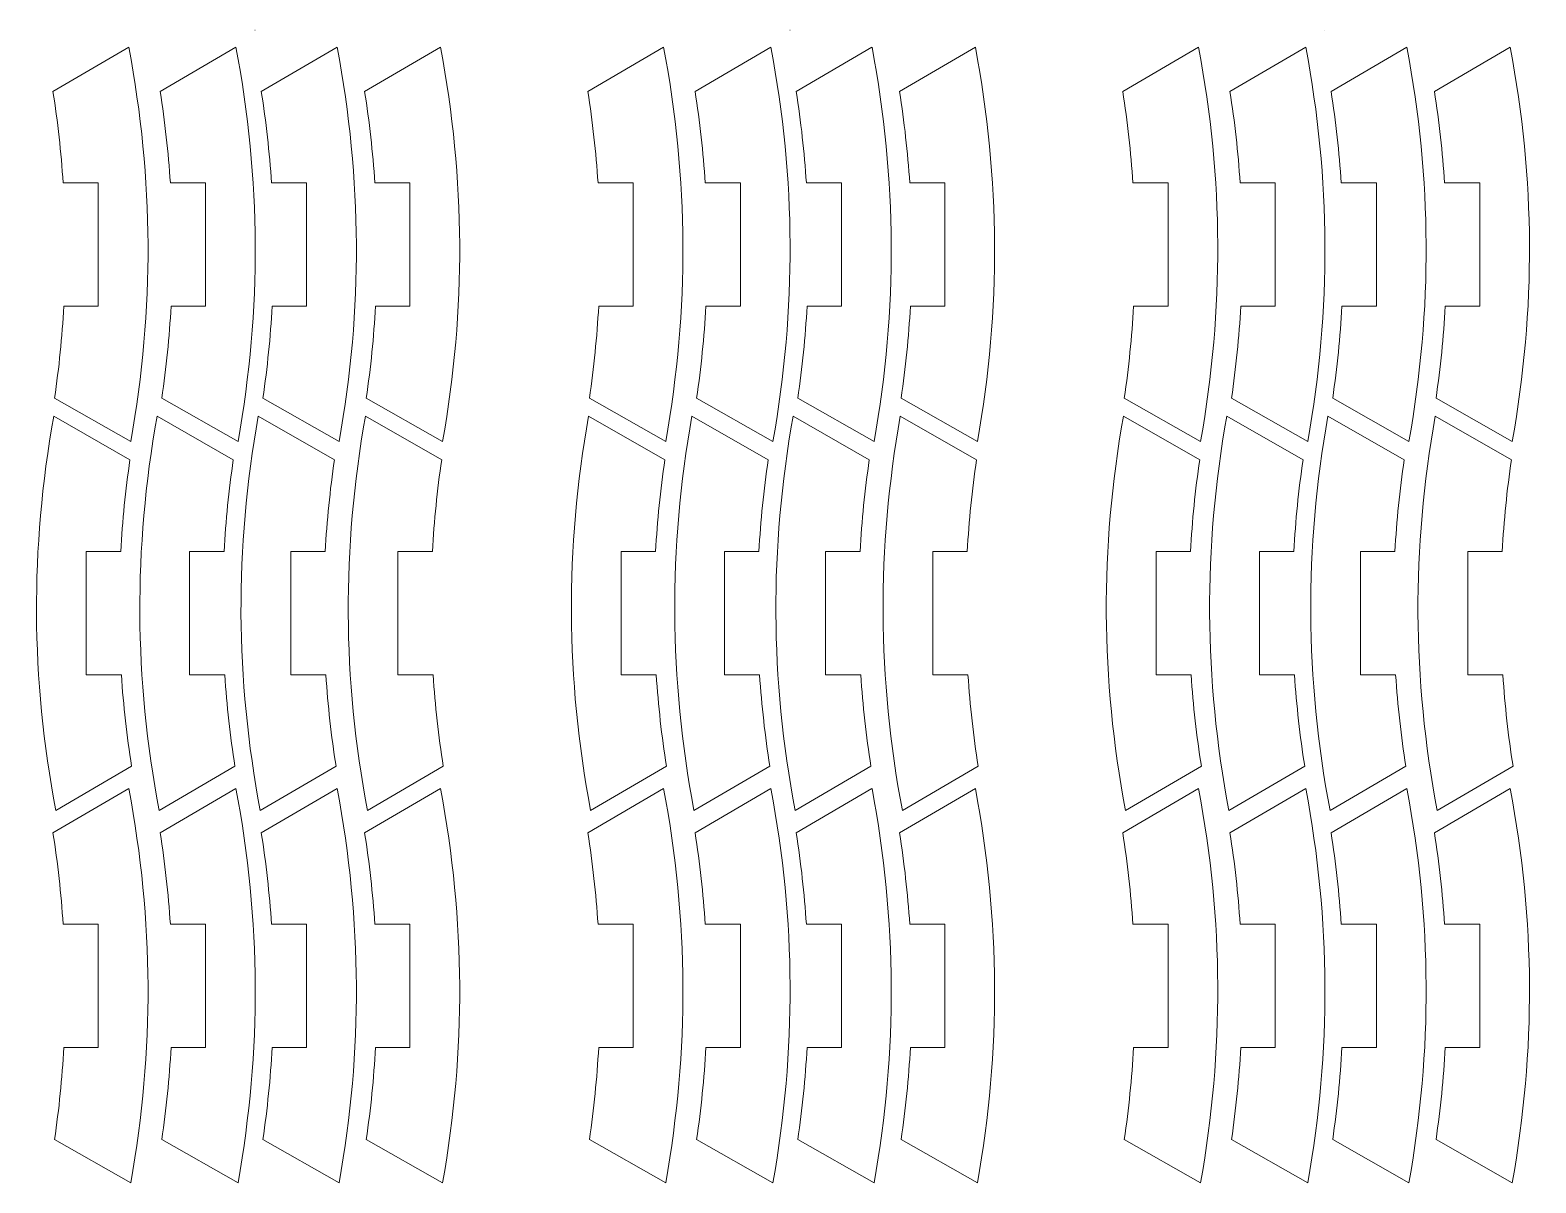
# Model space of a CAD drawing. Header units: centimetres. Extents: x -226 to -75, y 0 to 222.
# Drawn here: x -208.96 to -199.81, y 85.99 to 92.99 of the extents above; entities that cross this region are included whole.
import ezdxf

# ---------------------------------------------------------------- set-up
doc = ezdxf.new("R2010")
doc.units = ezdxf.units.CM
doc.header["$MEASUREMENT"] = 0
doc.layers.add('layer 1', color=7, linetype='Continuous')

msp = doc.modelspace()

# ---------------------------------------------------------------- linework, layer by layer
at = {"layer": 'layer 1', "color": 242, "lineweight": 9}
for points in [[(-207.59641, 92.99487), (-207.59641, 92.99487), (-207.5957, 92.99487), (-207.5957, 92.99487), (-207.5957, 92.99487), (-207.5957, 92.99487), (-207.59503, 92.99487), (-207.59503, 92.99487), (-207.59503, 92.99487), (-207.59503, 92.99487), (-207.59641, 92.99487), (-207.59641, 92.99487)], [(-204.34458, 92.99487), (-204.34458, 92.99487), (-204.34388, 92.99487), (-204.34388, 92.99487), (-204.34388, 92.99487), (-204.34388, 92.99487), (-204.34321, 92.99487), (-204.34321, 92.99487), (-204.34321, 92.99487), (-204.34321, 92.99487), (-204.34458, 92.99487), (-204.34458, 92.99487)], [(-201.09272, 92.99487), (-201.09272, 92.99487), (-201.09202, 92.99487), (-201.09202, 92.99487), (-201.09202, 92.99487), (-201.09202, 92.99487), (-201.09135, 92.99487), (-201.09135, 92.99487), (-201.09135, 92.99487), (-201.09135, 92.99487), (-201.09272, 92.99487), (-201.09272, 92.99487)]]:
    msp.add_open_spline(points, degree=3, knots=[0, 0, 0, 0, 0.25, 0.25, 0.25, 0.25, 0.5, 0.5, 0.5, 0.5, 1, 1, 1, 1], dxfattribs=at)
for points in [[(-208.82465, 92.62194), (-208.82465, 92.62194), (-208.36378, 92.89129), (-208.36378, 92.89129)], [(-208.36377, 92.89128), (-208.21183, 92.08035), (-208.20777, 91.30547), (-208.35124, 90.49302)], [(-208.17277, 92.62194), (-208.17277, 92.62194), (-207.7119, 92.89129), (-207.7119, 92.89129)], [(-207.71189, 92.89128), (-207.55995, 92.08035), (-207.55596, 91.30547), (-207.69936, 90.49302)], [(-207.55789, 92.62194), (-207.55789, 92.62194), (-207.09702, 92.89129), (-207.09702, 92.89129)], [(-207.09701, 92.89128), (-206.94507, 92.08035), (-206.94101, 91.30547), (-207.08448, 90.49302)], [(-206.92964, 92.62194), (-206.92964, 92.62194), (-206.4687, 92.89129), (-206.4687, 92.89129)], [(-206.46869, 92.89128), (-206.31682, 92.08035), (-206.31276, 91.30547), (-206.45616, 90.49302)], [(-205.57283, 92.62194), (-205.57283, 92.62194), (-205.11196, 92.89129), (-205.11196, 92.89129)], [(-205.11194, 92.89128), (-204.96, 92.08035), (-204.95594, 91.30547), (-205.09942, 90.49302)], [(-204.92095, 92.62194), (-204.92095, 92.62194), (-204.46008, 92.89129), (-204.46008, 92.89129)], [(-204.46006, 92.89128), (-204.30812, 92.08035), (-204.30413, 91.30547), (-204.44754, 90.49302)], [(-204.30607, 92.62194), (-204.30607, 92.62194), (-203.8452, 92.89129), (-203.8452, 92.89129)], [(-203.84518, 92.89128), (-203.69324, 92.08035), (-203.68918, 91.30547), (-203.83266, 90.49302)], [(-203.67782, 92.62194), (-203.67782, 92.62194), (-203.21688, 92.89129), (-203.21688, 92.89129)], [(-203.21686, 92.89128), (-203.06499, 92.08035), (-203.06094, 91.30547), (-203.20434, 90.49302)], [(-202.32103, 92.62194), (-202.32103, 92.62194), (-201.86009, 92.89129), (-201.86009, 92.89129)], [(-201.86008, 92.89128), (-201.70821, 92.08035), (-201.70415, 91.30547), (-201.84756, 90.49302)], [(-201.66915, 92.62194), (-201.66915, 92.62194), (-201.20821, 92.89129), (-201.20821, 92.89129)], [(-201.2082, 92.89128), (-201.05633, 92.08035), (-201.05227, 91.30547), (-201.19568, 90.49302)], [(-201.05427, 92.62194), (-201.05427, 92.62194), (-200.59333, 92.89129), (-200.59333, 92.89129)], [(-200.59332, 92.89128), (-200.44145, 92.08035), (-200.43739, 91.30547), (-200.5808, 90.49302)], [(-200.42596, 92.62194), (-200.42596, 92.62194), (-199.96509, 92.89129), (-199.96509, 92.89129)], [(-199.96507, 92.89128), (-199.81313, 92.08035), (-199.80907, 91.30547), (-199.95255, 90.49302)], [(-208.76264, 92.06594), (-208.77499, 92.25238), (-208.79559, 92.43734), (-208.82466, 92.62195)], [(-208.11083, 92.06594), (-208.1231, 92.25238), (-208.14378, 92.43734), (-208.17277, 92.62195)], [(-207.49588, 92.06594), (-207.50823, 92.25238), (-207.52883, 92.43734), (-207.5579, 92.62195)], [(-206.86763, 92.06594), (-206.87998, 92.25238), (-206.90058, 92.43734), (-206.92965, 92.62195)], [(-205.51082, 92.06594), (-205.52316, 92.25238), (-205.54377, 92.43734), (-205.57283, 92.62195)], [(-204.859, 92.06594), (-204.87128, 92.25238), (-204.89195, 92.43734), (-204.92095, 92.62195)], [(-204.24405, 92.06594), (-204.2564, 92.25238), (-204.277, 92.43734), (-204.30607, 92.62195)], [(-203.61581, 92.06594), (-203.62815, 92.25238), (-203.64876, 92.43734), (-203.67782, 92.62195)], [(-202.25902, 92.06594), (-202.2713, 92.25238), (-202.29197, 92.43734), (-202.32104, 92.62195)], [(-201.60714, 92.06594), (-201.61942, 92.25238), (-201.64009, 92.43734), (-201.66916, 92.62195)], [(-200.99226, 92.06594), (-201.00461, 92.25238), (-201.02521, 92.43734), (-201.05428, 92.62195)], [(-200.36401, 92.06594), (-200.37629, 92.25238), (-200.39689, 92.43734), (-200.42596, 92.62195)], [(-208.76264, 92.06594), (-208.76264, 92.06594), (-208.54932, 92.06594), (-208.54932, 92.06594)], [(-208.54932, 92.06594), (-208.54932, 92.06594), (-208.54932, 91.31593), (-208.54932, 91.31593)], [(-208.11083, 92.06594), (-208.11083, 92.06594), (-207.89743, 92.06594), (-207.89743, 92.06594)], [(-207.89744, 92.06594), (-207.89744, 92.06594), (-207.89744, 91.31593), (-207.89744, 91.31593)], [(-207.49588, 92.06594), (-207.49588, 92.06594), (-207.28255, 92.06594), (-207.28255, 92.06594)], [(-207.28256, 92.06594), (-207.28256, 92.06594), (-207.28256, 91.31593), (-207.28256, 91.31593)], [(-206.86763, 92.06594), (-206.86763, 92.06594), (-206.65424, 92.06594), (-206.65424, 92.06594)], [(-206.65424, 92.06594), (-206.65424, 92.06594), (-206.65424, 91.31593), (-206.65424, 91.31593)], [(-205.51082, 92.06594), (-205.51082, 92.06594), (-205.29749, 92.06594), (-205.29749, 92.06594)], [(-205.29749, 92.06594), (-205.29749, 92.06594), (-205.29749, 91.31593), (-205.29749, 91.31593)], [(-204.859, 92.06594), (-204.859, 92.06594), (-204.64561, 92.06594), (-204.64561, 92.06594)], [(-204.64561, 92.06594), (-204.64561, 92.06594), (-204.64561, 91.31593), (-204.64561, 91.31593)], [(-204.24405, 92.06594), (-204.24405, 92.06594), (-204.03073, 92.06594), (-204.03073, 92.06594)], [(-204.03073, 92.06594), (-204.03073, 92.06594), (-204.03073, 91.31593), (-204.03073, 91.31593)], [(-203.61581, 92.06594), (-203.61581, 92.06594), (-203.40241, 92.06594), (-203.40241, 92.06594)], [(-203.40241, 92.06594), (-203.40241, 92.06594), (-203.40241, 91.31593), (-203.40241, 91.31593)], [(-202.25902, 92.06594), (-202.25902, 92.06594), (-202.04563, 92.06594), (-202.04563, 92.06594)], [(-202.04563, 92.06594), (-202.04563, 92.06594), (-202.04563, 91.31593), (-202.04563, 91.31593)], [(-201.60714, 92.06594), (-201.60714, 92.06594), (-201.39375, 92.06594), (-201.39375, 92.06594)], [(-201.39375, 92.06594), (-201.39375, 92.06594), (-201.39375, 91.31593), (-201.39375, 91.31593)], [(-200.99226, 92.06594), (-200.99226, 92.06594), (-200.77887, 92.06594), (-200.77887, 92.06594)], [(-200.77887, 92.06594), (-200.77887, 92.06594), (-200.77887, 91.31593), (-200.77887, 91.31593)], [(-200.36401, 92.06594), (-200.36401, 92.06594), (-200.15062, 92.06594), (-200.15062, 92.06594)], [(-200.15063, 92.06594), (-200.15063, 92.06594), (-200.15063, 91.31593), (-200.15063, 91.31593)], [(-208.81487, 90.75749), (-208.78767, 90.94298), (-208.76897, 91.12875), (-208.75864, 91.31594)], [(-208.54932, 91.31594), (-208.54932, 91.31594), (-208.75866, 91.31594), (-208.75866, 91.31594)], [(-208.16306, 90.75749), (-208.13586, 90.94298), (-208.11709, 91.12875), (-208.10675, 91.31594)], [(-207.89744, 91.31594), (-207.89744, 91.31594), (-208.10678, 91.31594), (-208.10678, 91.31594)], [(-207.54817, 90.75749), (-207.5209, 90.94298), (-207.50221, 91.12875), (-207.49187, 91.31594)], [(-207.28256, 91.31594), (-207.28256, 91.31594), (-207.4919, 91.31594), (-207.4919, 91.31594)], [(-206.91986, 90.75749), (-206.89266, 90.94298), (-206.87396, 91.12875), (-206.86363, 91.31594)], [(-206.65424, 91.31594), (-206.65424, 91.31594), (-206.86365, 91.31594), (-206.86365, 91.31594)], [(-205.56304, 90.75749), (-205.53584, 90.94298), (-205.51714, 91.12875), (-205.50681, 91.31594)], [(-205.29749, 91.31594), (-205.29749, 91.31594), (-205.50683, 91.31594), (-205.50683, 91.31594)], [(-204.91123, 90.75749), (-204.88403, 90.94298), (-204.86526, 91.12875), (-204.85493, 91.31594)], [(-204.64561, 91.31594), (-204.64561, 91.31594), (-204.85495, 91.31594), (-204.85495, 91.31594)], [(-204.29635, 90.75749), (-204.26908, 90.94298), (-204.25038, 91.12875), (-204.24005, 91.31594)], [(-204.03073, 91.31594), (-204.03073, 91.31594), (-204.24007, 91.31594), (-204.24007, 91.31594)], [(-203.66803, 90.75749), (-203.64083, 90.94298), (-203.62214, 91.12875), (-203.6118, 91.31594)], [(-203.40241, 91.31594), (-203.40241, 91.31594), (-203.61182, 91.31594), (-203.61182, 91.31594)], [(-202.31125, 90.75749), (-202.28405, 90.94298), (-202.26528, 91.12875), (-202.25495, 91.31594)], [(-202.04563, 91.31594), (-202.04563, 91.31594), (-202.25497, 91.31594), (-202.25497, 91.31594)], [(-201.65937, 90.75749), (-201.63217, 90.94298), (-201.6134, 91.12875), (-201.60314, 91.31594)], [(-201.39375, 91.31594), (-201.39375, 91.31594), (-201.60316, 91.31594), (-201.60316, 91.31594)], [(-201.04449, 90.75749), (-201.01729, 90.94298), (-200.99852, 91.12875), (-200.98826, 91.31594)], [(-200.77887, 91.31594), (-200.77887, 91.31594), (-200.98828, 91.31594), (-200.98828, 91.31594)], [(-200.41617, 90.75749), (-200.38897, 90.94298), (-200.37028, 91.12875), (-200.35994, 91.31594)], [(-200.15063, 91.31594), (-200.15063, 91.31594), (-200.35996, 91.31594), (-200.35996, 91.31594)], [(-208.35123, 90.49301), (-208.35123, 90.49301), (-208.81488, 90.75749), (-208.81488, 90.75749)], [(-207.69935, 90.49301), (-207.69935, 90.49301), (-208.16307, 90.75749), (-208.16307, 90.75749)], [(-207.08447, 90.49301), (-207.08447, 90.49301), (-207.54819, 90.75749), (-207.54819, 90.75749)], [(-206.45615, 90.49301), (-206.45615, 90.49301), (-206.91987, 90.75749), (-206.91987, 90.75749)], [(-205.0994, 90.49301), (-205.0994, 90.49301), (-205.56306, 90.75749), (-205.56306, 90.75749)], [(-204.44752, 90.49301), (-204.44752, 90.49301), (-204.91125, 90.75749), (-204.91125, 90.75749)], [(-203.83264, 90.49301), (-203.83264, 90.49301), (-204.29637, 90.75749), (-204.29637, 90.75749)], [(-203.20432, 90.49301), (-203.20432, 90.49301), (-203.66805, 90.75749), (-203.66805, 90.75749)], [(-201.84754, 90.49301), (-201.84754, 90.49301), (-202.31127, 90.75749), (-202.31127, 90.75749)], [(-201.19566, 90.49301), (-201.19566, 90.49301), (-201.65939, 90.75749), (-201.65939, 90.75749)], [(-200.58078, 90.49301), (-200.58078, 90.49301), (-201.0445, 90.75749), (-201.0445, 90.75749)], [(-199.95253, 90.49301), (-199.95253, 90.49301), (-200.41619, 90.75749), (-200.41619, 90.75749)], [(-208.80756, 88.24918), (-208.9595, 89.06011), (-208.96349, 89.83496), (-208.82009, 90.64744)], [(-208.8201, 90.64745), (-208.8201, 90.64745), (-208.35638, 90.38294), (-208.35638, 90.38294)], [(-208.17925, 88.24918), (-208.33119, 89.06011), (-208.33525, 89.83496), (-208.19184, 90.64744)], [(-208.19186, 90.64745), (-208.19186, 90.64745), (-207.72813, 90.38294), (-207.72813, 90.38294)], [(-207.56437, 88.24918), (-207.71631, 89.06011), (-207.72037, 89.83496), (-207.57696, 90.64744)], [(-207.57698, 90.64745), (-207.57698, 90.64745), (-207.11325, 90.38294), (-207.11325, 90.38294)], [(-206.91249, 88.24918), (-207.06443, 89.06011), (-207.06848, 89.83496), (-206.92508, 90.64744)], [(-206.92509, 90.64745), (-206.92509, 90.64745), (-206.46137, 90.38294), (-206.46137, 90.38294)], [(-205.55574, 88.24918), (-205.70768, 89.06011), (-205.71167, 89.83496), (-205.56826, 90.64744)], [(-205.56828, 90.64745), (-205.56828, 90.64745), (-205.10455, 90.38294), (-205.10455, 90.38294)], [(-204.92742, 88.24918), (-205.07936, 89.06011), (-205.08342, 89.83496), (-204.94002, 90.64744)], [(-204.94003, 90.64745), (-204.94003, 90.64745), (-204.47631, 90.38294), (-204.47631, 90.38294)], [(-204.31254, 88.24918), (-204.46448, 89.06011), (-204.46854, 89.83496), (-204.32514, 90.64744)], [(-204.32515, 90.64745), (-204.32515, 90.64745), (-203.86142, 90.38294), (-203.86142, 90.38294)], [(-203.66066, 88.24918), (-203.8126, 89.06011), (-203.81666, 89.83496), (-203.67326, 90.64744)], [(-203.67327, 90.64745), (-203.67327, 90.64745), (-203.20954, 90.38294), (-203.20954, 90.38294)], [(-202.30388, 88.24918), (-202.45582, 89.06011), (-202.45988, 89.83496), (-202.31647, 90.64744)], [(-202.31649, 90.64745), (-202.31649, 90.64745), (-201.85276, 90.38294), (-201.85276, 90.38294)], [(-201.67563, 88.24918), (-201.8275, 89.06011), (-201.83156, 89.83496), (-201.68815, 90.64744)], [(-201.68817, 90.64745), (-201.68817, 90.64745), (-201.22445, 90.38294), (-201.22445, 90.38294)], [(-201.06075, 88.24918), (-201.21262, 89.06011), (-201.21668, 89.83496), (-201.07327, 90.64744)], [(-201.07329, 90.64745), (-201.07329, 90.64745), (-200.60956, 90.38294), (-200.60956, 90.38294)], [(-200.40887, 88.24918), (-200.56081, 89.06011), (-200.5648, 89.83496), (-200.42139, 90.64744)], [(-200.42141, 90.64745), (-200.42141, 90.64745), (-199.95768, 90.38294), (-199.95768, 90.38294)], [(-208.3564, 90.38294), (-208.38359, 90.19745), (-208.40236, 90.01171), (-208.4127, 89.82453)], [(-207.72815, 90.38294), (-207.75535, 90.19745), (-207.77404, 90.01171), (-207.78438, 89.82453)], [(-207.11327, 90.38294), (-207.14047, 90.19745), (-207.15916, 90.01171), (-207.1695, 89.82453)], [(-206.46139, 90.38294), (-206.48859, 90.19745), (-206.50735, 90.01171), (-206.51769, 89.82453)], [(-205.10457, 90.38294), (-205.13177, 90.19745), (-205.15053, 90.01171), (-205.16087, 89.82453)], [(-204.47632, 90.38294), (-204.50352, 90.19745), (-204.52222, 90.01171), (-204.53256, 89.82453)], [(-203.86144, 90.38294), (-203.88864, 90.19745), (-203.90734, 90.01171), (-203.91767, 89.82453)], [(-203.20956, 90.38294), (-203.23676, 90.19745), (-203.25553, 90.01171), (-203.26586, 89.82453)], [(-201.85278, 90.38294), (-201.87998, 90.19745), (-201.89867, 90.01171), (-201.90901, 89.82453)], [(-201.22446, 90.38294), (-201.25166, 90.19745), (-201.27043, 90.01171), (-201.28076, 89.82453)], [(-200.60958, 90.38294), (-200.63678, 90.19745), (-200.65555, 90.01171), (-200.66589, 89.82453)], [(-199.9577, 90.38294), (-199.9849, 90.19745), (-200.00367, 90.01171), (-200.014, 89.82453)], [(-208.62201, 89.07453), (-208.62201, 89.07453), (-208.62201, 89.82453), (-208.62201, 89.82453)], [(-208.62201, 89.82452), (-208.62201, 89.82452), (-208.41267, 89.82452), (-208.41267, 89.82452)], [(-207.99376, 89.07453), (-207.99376, 89.07453), (-207.99376, 89.82453), (-207.99376, 89.82453)], [(-207.99376, 89.82452), (-207.99376, 89.82452), (-207.78436, 89.82452), (-207.78436, 89.82452)], [(-207.37888, 89.07453), (-207.37888, 89.07453), (-207.37888, 89.82453), (-207.37888, 89.82453)], [(-207.37888, 89.82452), (-207.37888, 89.82452), (-207.16947, 89.82452), (-207.16947, 89.82452)], [(-206.727, 89.07453), (-206.727, 89.07453), (-206.727, 89.82453), (-206.727, 89.82453)], [(-206.727, 89.82452), (-206.727, 89.82452), (-206.51766, 89.82452), (-206.51766, 89.82452)], [(-205.37018, 89.07453), (-205.37018, 89.07453), (-205.37018, 89.82453), (-205.37018, 89.82453)], [(-205.37018, 89.82452), (-205.37018, 89.82452), (-205.16085, 89.82452), (-205.16085, 89.82452)], [(-204.74194, 89.07453), (-204.74194, 89.07453), (-204.74194, 89.82453), (-204.74194, 89.82453)], [(-204.74194, 89.82452), (-204.74194, 89.82452), (-204.53253, 89.82452), (-204.53253, 89.82452)], [(-204.12706, 89.07453), (-204.12706, 89.07453), (-204.12706, 89.82453), (-204.12706, 89.82453)], [(-204.12706, 89.82452), (-204.12706, 89.82452), (-203.91765, 89.82452), (-203.91765, 89.82452)], [(-203.47517, 89.07453), (-203.47517, 89.07453), (-203.47517, 89.82453), (-203.47517, 89.82453)], [(-203.47517, 89.82452), (-203.47517, 89.82452), (-203.26584, 89.82452), (-203.26584, 89.82452)], [(-202.11832, 89.07453), (-202.11832, 89.07453), (-202.11832, 89.82453), (-202.11832, 89.82453)], [(-202.11832, 89.82452), (-202.11832, 89.82452), (-201.90899, 89.82452), (-201.90899, 89.82452)], [(-201.49008, 89.07453), (-201.49008, 89.07453), (-201.49008, 89.82453), (-201.49008, 89.82453)], [(-201.49008, 89.82452), (-201.49008, 89.82452), (-201.28074, 89.82452), (-201.28074, 89.82452)], [(-200.8752, 89.07453), (-200.8752, 89.07453), (-200.8752, 89.82453), (-200.8752, 89.82453)], [(-200.8752, 89.82452), (-200.8752, 89.82452), (-200.66586, 89.82452), (-200.66586, 89.82452)], [(-200.22332, 89.07453), (-200.22332, 89.07453), (-200.22332, 89.82453), (-200.22332, 89.82453)], [(-200.22332, 89.82452), (-200.22332, 89.82452), (-200.01398, 89.82452), (-200.01398, 89.82452)], [(-208.40862, 89.07453), (-208.40862, 89.07453), (-208.62202, 89.07453), (-208.62202, 89.07453)], [(-208.40862, 89.07453), (-208.39635, 88.88805), (-208.37567, 88.70312), (-208.34668, 88.51851)], [(-207.78038, 89.07453), (-207.78038, 89.07453), (-207.99377, 89.07453), (-207.99377, 89.07453)], [(-207.78038, 89.07453), (-207.76803, 88.88805), (-207.74743, 88.70312), (-207.71836, 88.51851)], [(-207.1655, 89.07453), (-207.1655, 89.07453), (-207.37889, 89.07453), (-207.37889, 89.07453)], [(-207.1655, 89.07453), (-207.15315, 88.88805), (-207.13255, 88.70312), (-207.10348, 88.51851)], [(-206.51361, 89.07453), (-206.51361, 89.07453), (-206.72701, 89.07453), (-206.72701, 89.07453)], [(-206.51361, 89.07453), (-206.50134, 88.88805), (-206.48067, 88.70312), (-206.4516, 88.51851)], [(-205.1568, 89.07453), (-205.1568, 89.07453), (-205.37019, 89.07453), (-205.37019, 89.07453)], [(-205.1568, 89.07453), (-205.14452, 88.88805), (-205.12385, 88.70312), (-205.09485, 88.51851)], [(-204.52855, 89.07453), (-204.52855, 89.07453), (-204.74194, 89.07453), (-204.74194, 89.07453)], [(-204.52855, 89.07453), (-204.5162, 88.88805), (-204.4956, 88.70312), (-204.46653, 88.51851)], [(-203.91367, 89.07453), (-203.91367, 89.07453), (-204.12706, 89.07453), (-204.12706, 89.07453)], [(-203.91367, 89.07453), (-203.90132, 88.88805), (-203.88072, 88.70312), (-203.85165, 88.51851)], [(-203.26179, 89.07453), (-203.26179, 89.07453), (-203.47518, 89.07453), (-203.47518, 89.07453)], [(-203.26179, 89.07453), (-203.24951, 88.88805), (-203.22884, 88.70312), (-203.19977, 88.51851)], [(-201.90501, 89.07453), (-201.90501, 89.07453), (-202.11833, 89.07453), (-202.11833, 89.07453)], [(-201.90501, 89.07453), (-201.89266, 88.88805), (-201.87206, 88.70312), (-201.84299, 88.51851)], [(-201.27669, 89.07453), (-201.27669, 89.07453), (-201.49008, 89.07453), (-201.49008, 89.07453)], [(-201.27669, 89.07453), (-201.26441, 88.88805), (-201.24374, 88.70312), (-201.21474, 88.51851)], [(-200.66181, 89.07453), (-200.66181, 89.07453), (-200.8752, 89.07453), (-200.8752, 89.07453)], [(-200.66181, 89.07453), (-200.64953, 88.88805), (-200.62886, 88.70312), (-200.59979, 88.51851)], [(-200.00993, 89.07453), (-200.00993, 89.07453), (-200.22332, 89.07453), (-200.22332, 89.07453)], [(-200.00993, 89.07453), (-199.99765, 88.88805), (-199.97698, 88.70312), (-199.94798, 88.51851)], [(-208.34668, 88.51852), (-208.34668, 88.51852), (-208.80755, 88.24918), (-208.80755, 88.24918)], [(-207.71836, 88.51852), (-207.71836, 88.51852), (-208.17923, 88.24918), (-208.17923, 88.24918)], [(-207.10348, 88.51852), (-207.10348, 88.51852), (-207.56435, 88.24918), (-207.56435, 88.24918)], [(-206.4516, 88.51852), (-206.4516, 88.51852), (-206.91247, 88.24918), (-206.91247, 88.24918)], [(-205.09486, 88.51852), (-205.09486, 88.51852), (-205.55572, 88.24918), (-205.55572, 88.24918)], [(-204.46654, 88.51852), (-204.46654, 88.51852), (-204.92741, 88.24918), (-204.92741, 88.24918)], [(-203.85166, 88.51852), (-203.85166, 88.51852), (-204.31252, 88.24918), (-204.31252, 88.24918)], [(-203.19978, 88.51852), (-203.19978, 88.51852), (-203.66064, 88.24918), (-203.66064, 88.24918)], [(-201.84299, 88.51852), (-201.84299, 88.51852), (-202.30386, 88.24918), (-202.30386, 88.24918)], [(-201.21475, 88.51852), (-201.21475, 88.51852), (-201.67562, 88.24918), (-201.67562, 88.24918)], [(-200.5998, 88.51852), (-200.5998, 88.51852), (-201.06074, 88.24918), (-201.06074, 88.24918)], [(-199.94798, 88.51852), (-199.94798, 88.51852), (-200.40885, 88.24918), (-200.40885, 88.24918)], [(-208.82465, 88.11453), (-208.82465, 88.11453), (-208.36378, 88.38386), (-208.36378, 88.38386)], [(-208.36377, 88.38385), (-208.21183, 87.57293), (-208.20777, 86.79809), (-208.35124, 85.98561)], [(-208.17277, 88.11453), (-208.17277, 88.11453), (-207.7119, 88.38386), (-207.7119, 88.38386)], [(-207.71189, 88.38385), (-207.55995, 87.57293), (-207.55596, 86.79809), (-207.69936, 85.98561)], [(-207.55789, 88.11453), (-207.55789, 88.11453), (-207.09702, 88.38386), (-207.09702, 88.38386)], [(-207.09701, 88.38385), (-206.94507, 87.57293), (-206.94101, 86.79809), (-207.08448, 85.98561)], [(-206.92964, 88.11453), (-206.92964, 88.11453), (-206.4687, 88.38386), (-206.4687, 88.38386)], [(-206.46869, 88.38385), (-206.31682, 87.57293), (-206.31276, 86.79809), (-206.45616, 85.98561)], [(-205.57283, 88.11453), (-205.57283, 88.11453), (-205.11196, 88.38386), (-205.11196, 88.38386)], [(-205.11194, 88.38385), (-204.96, 87.57293), (-204.95594, 86.79809), (-205.09942, 85.98561)], [(-204.92095, 88.11453), (-204.92095, 88.11453), (-204.46008, 88.38386), (-204.46008, 88.38386)], [(-204.46006, 88.38385), (-204.30812, 87.57293), (-204.30413, 86.79809), (-204.44754, 85.98561)], [(-204.30607, 88.11453), (-204.30607, 88.11453), (-203.8452, 88.38386), (-203.8452, 88.38386)], [(-203.84518, 88.38385), (-203.69324, 87.57293), (-203.68918, 86.79809), (-203.83266, 85.98561)], [(-203.67782, 88.11453), (-203.67782, 88.11453), (-203.21688, 88.38386), (-203.21688, 88.38386)], [(-203.21686, 88.38385), (-203.06499, 87.57293), (-203.06094, 86.79809), (-203.20434, 85.98561)], [(-202.32103, 88.11453), (-202.32103, 88.11453), (-201.86009, 88.38386), (-201.86009, 88.38386)], [(-201.86008, 88.38385), (-201.70821, 87.57293), (-201.70415, 86.79809), (-201.84756, 85.98561)], [(-201.66915, 88.11453), (-201.66915, 88.11453), (-201.20821, 88.38386), (-201.20821, 88.38386)], [(-201.2082, 88.38385), (-201.05633, 87.57293), (-201.05227, 86.79809), (-201.19568, 85.98561)], [(-201.05427, 88.11453), (-201.05427, 88.11453), (-200.59333, 88.38386), (-200.59333, 88.38386)], [(-200.59332, 88.38385), (-200.44145, 87.57293), (-200.43739, 86.79809), (-200.5808, 85.98561)], [(-200.42596, 88.11453), (-200.42596, 88.11453), (-199.96509, 88.38386), (-199.96509, 88.38386)], [(-199.96507, 88.38385), (-199.81313, 87.57293), (-199.80907, 86.79809), (-199.95255, 85.98561)], [(-208.76264, 87.55852), (-208.77499, 87.745), (-208.79559, 87.92996), (-208.82466, 88.11454)], [(-208.11083, 87.55852), (-208.1231, 87.745), (-208.14378, 87.92996), (-208.17277, 88.11454)], [(-207.49588, 87.55852), (-207.50823, 87.745), (-207.52883, 87.92996), (-207.5579, 88.11454)], [(-206.86763, 87.55852), (-206.87998, 87.745), (-206.90058, 87.92996), (-206.92965, 88.11454)], [(-205.51082, 87.55852), (-205.52316, 87.745), (-205.54377, 87.92996), (-205.57283, 88.11454)], [(-204.859, 87.55852), (-204.87128, 87.745), (-204.89195, 87.92996), (-204.92095, 88.11454)], [(-204.24405, 87.55852), (-204.2564, 87.745), (-204.277, 87.92996), (-204.30607, 88.11454)], [(-203.61581, 87.55852), (-203.62815, 87.745), (-203.64876, 87.92996), (-203.67782, 88.11454)], [(-202.25902, 87.55852), (-202.2713, 87.745), (-202.29197, 87.92996), (-202.32104, 88.11454)], [(-201.60714, 87.55852), (-201.61942, 87.745), (-201.64009, 87.92996), (-201.66916, 88.11454)], [(-200.99226, 87.55852), (-201.00461, 87.745), (-201.02521, 87.92996), (-201.05428, 88.11454)], [(-200.36401, 87.55852), (-200.37629, 87.745), (-200.39689, 87.92996), (-200.42596, 88.11454)], [(-208.76264, 87.55852), (-208.76264, 87.55852), (-208.54932, 87.55852), (-208.54932, 87.55852)], [(-208.54932, 87.55852), (-208.54932, 87.55852), (-208.54932, 86.80855), (-208.54932, 86.80855)], [(-208.11083, 87.55852), (-208.11083, 87.55852), (-207.89743, 87.55852), (-207.89743, 87.55852)], [(-207.89744, 87.55852), (-207.89744, 87.55852), (-207.89744, 86.80855), (-207.89744, 86.80855)], [(-207.49588, 87.55852), (-207.49588, 87.55852), (-207.28255, 87.55852), (-207.28255, 87.55852)], [(-207.28256, 87.55852), (-207.28256, 87.55852), (-207.28256, 86.80855), (-207.28256, 86.80855)], [(-206.86763, 87.55852), (-206.86763, 87.55852), (-206.65424, 87.55852), (-206.65424, 87.55852)], [(-206.65424, 87.55852), (-206.65424, 87.55852), (-206.65424, 86.80855), (-206.65424, 86.80855)], [(-205.51082, 87.55852), (-205.51082, 87.55852), (-205.29749, 87.55852), (-205.29749, 87.55852)], [(-205.29749, 87.55852), (-205.29749, 87.55852), (-205.29749, 86.80855), (-205.29749, 86.80855)], [(-204.859, 87.55852), (-204.859, 87.55852), (-204.64561, 87.55852), (-204.64561, 87.55852)], [(-204.64561, 87.55852), (-204.64561, 87.55852), (-204.64561, 86.80855), (-204.64561, 86.80855)], [(-204.24405, 87.55852), (-204.24405, 87.55852), (-204.03073, 87.55852), (-204.03073, 87.55852)], [(-204.03073, 87.55852), (-204.03073, 87.55852), (-204.03073, 86.80855), (-204.03073, 86.80855)], [(-203.61581, 87.55852), (-203.61581, 87.55852), (-203.40241, 87.55852), (-203.40241, 87.55852)], [(-203.40241, 87.55852), (-203.40241, 87.55852), (-203.40241, 86.80855), (-203.40241, 86.80855)], [(-202.25902, 87.55852), (-202.25902, 87.55852), (-202.04563, 87.55852), (-202.04563, 87.55852)], [(-202.04563, 87.55852), (-202.04563, 87.55852), (-202.04563, 86.80855), (-202.04563, 86.80855)], [(-201.60714, 87.55852), (-201.60714, 87.55852), (-201.39375, 87.55852), (-201.39375, 87.55852)], [(-201.39375, 87.55852), (-201.39375, 87.55852), (-201.39375, 86.80855), (-201.39375, 86.80855)], [(-200.99226, 87.55852), (-200.99226, 87.55852), (-200.77887, 87.55852), (-200.77887, 87.55852)], [(-200.77887, 87.55852), (-200.77887, 87.55852), (-200.77887, 86.80855), (-200.77887, 86.80855)], [(-200.36401, 87.55852), (-200.36401, 87.55852), (-200.15062, 87.55852), (-200.15062, 87.55852)], [(-200.15063, 87.55852), (-200.15063, 87.55852), (-200.15063, 86.80855), (-200.15063, 86.80855)], [(-208.81487, 86.25007), (-208.78767, 86.43556), (-208.76897, 86.62134), (-208.75864, 86.80856)], [(-208.54932, 86.80856), (-208.54932, 86.80856), (-208.75866, 86.80856), (-208.75866, 86.80856)], [(-208.16306, 86.25007), (-208.13586, 86.43556), (-208.11709, 86.62134), (-208.10675, 86.80856)], [(-207.89744, 86.80856), (-207.89744, 86.80856), (-208.10678, 86.80856), (-208.10678, 86.80856)], [(-207.54817, 86.25007), (-207.5209, 86.43556), (-207.50221, 86.62134), (-207.49187, 86.80856)], [(-207.28256, 86.80856), (-207.28256, 86.80856), (-207.4919, 86.80856), (-207.4919, 86.80856)], [(-206.91986, 86.25007), (-206.89266, 86.43556), (-206.87396, 86.62134), (-206.86363, 86.80856)], [(-206.65424, 86.80856), (-206.65424, 86.80856), (-206.86365, 86.80856), (-206.86365, 86.80856)], [(-205.56304, 86.25007), (-205.53584, 86.43556), (-205.51714, 86.62134), (-205.50681, 86.80856)], [(-205.29749, 86.80856), (-205.29749, 86.80856), (-205.50683, 86.80856), (-205.50683, 86.80856)], [(-204.91123, 86.25007), (-204.88403, 86.43556), (-204.86526, 86.62134), (-204.85493, 86.80856)], [(-204.64561, 86.80856), (-204.64561, 86.80856), (-204.85495, 86.80856), (-204.85495, 86.80856)], [(-204.29635, 86.25007), (-204.26908, 86.43556), (-204.25038, 86.62134), (-204.24005, 86.80856)], [(-204.03073, 86.80856), (-204.03073, 86.80856), (-204.24007, 86.80856), (-204.24007, 86.80856)], [(-203.66803, 86.25007), (-203.64083, 86.43556), (-203.62214, 86.62134), (-203.6118, 86.80856)], [(-203.40241, 86.80856), (-203.40241, 86.80856), (-203.61182, 86.80856), (-203.61182, 86.80856)], [(-202.31125, 86.25007), (-202.28405, 86.43556), (-202.26528, 86.62134), (-202.25495, 86.80856)], [(-202.04563, 86.80856), (-202.04563, 86.80856), (-202.25497, 86.80856), (-202.25497, 86.80856)], [(-201.65937, 86.25007), (-201.63217, 86.43556), (-201.6134, 86.62134), (-201.60314, 86.80856)], [(-201.39375, 86.80856), (-201.39375, 86.80856), (-201.60316, 86.80856), (-201.60316, 86.80856)], [(-201.04449, 86.25007), (-201.01729, 86.43556), (-200.99852, 86.62134), (-200.98826, 86.80856)], [(-200.77887, 86.80856), (-200.77887, 86.80856), (-200.98828, 86.80856), (-200.98828, 86.80856)], [(-200.41617, 86.25007), (-200.38897, 86.43556), (-200.37028, 86.62134), (-200.35994, 86.80856)], [(-200.15063, 86.80856), (-200.15063, 86.80856), (-200.35996, 86.80856), (-200.35996, 86.80856)], [(-208.35123, 85.9856), (-208.35123, 85.9856), (-208.81488, 86.25007), (-208.81488, 86.25007)], [(-207.69935, 85.9856), (-207.69935, 85.9856), (-208.16307, 86.25007), (-208.16307, 86.25007)], [(-207.08447, 85.9856), (-207.08447, 85.9856), (-207.54819, 86.25007), (-207.54819, 86.25007)], [(-206.45615, 85.9856), (-206.45615, 85.9856), (-206.91987, 86.25007), (-206.91987, 86.25007)], [(-205.0994, 85.9856), (-205.0994, 85.9856), (-205.56306, 86.25007), (-205.56306, 86.25007)], [(-204.44752, 85.9856), (-204.44752, 85.9856), (-204.91125, 86.25007), (-204.91125, 86.25007)], [(-203.83264, 85.9856), (-203.83264, 85.9856), (-204.29637, 86.25007), (-204.29637, 86.25007)], [(-203.20432, 85.9856), (-203.20432, 85.9856), (-203.66805, 86.25007), (-203.66805, 86.25007)], [(-201.84754, 85.9856), (-201.84754, 85.9856), (-202.31127, 86.25007), (-202.31127, 86.25007)], [(-201.19566, 85.9856), (-201.19566, 85.9856), (-201.65939, 86.25007), (-201.65939, 86.25007)], [(-200.58078, 85.9856), (-200.58078, 85.9856), (-201.0445, 86.25007), (-201.0445, 86.25007)], [(-199.95253, 85.9856), (-199.95253, 85.9856), (-200.41619, 86.25007), (-200.41619, 86.25007)]]:
    msp.add_open_spline(points, degree=3, dxfattribs=at)

doc.saveas('drawing.dxf')
